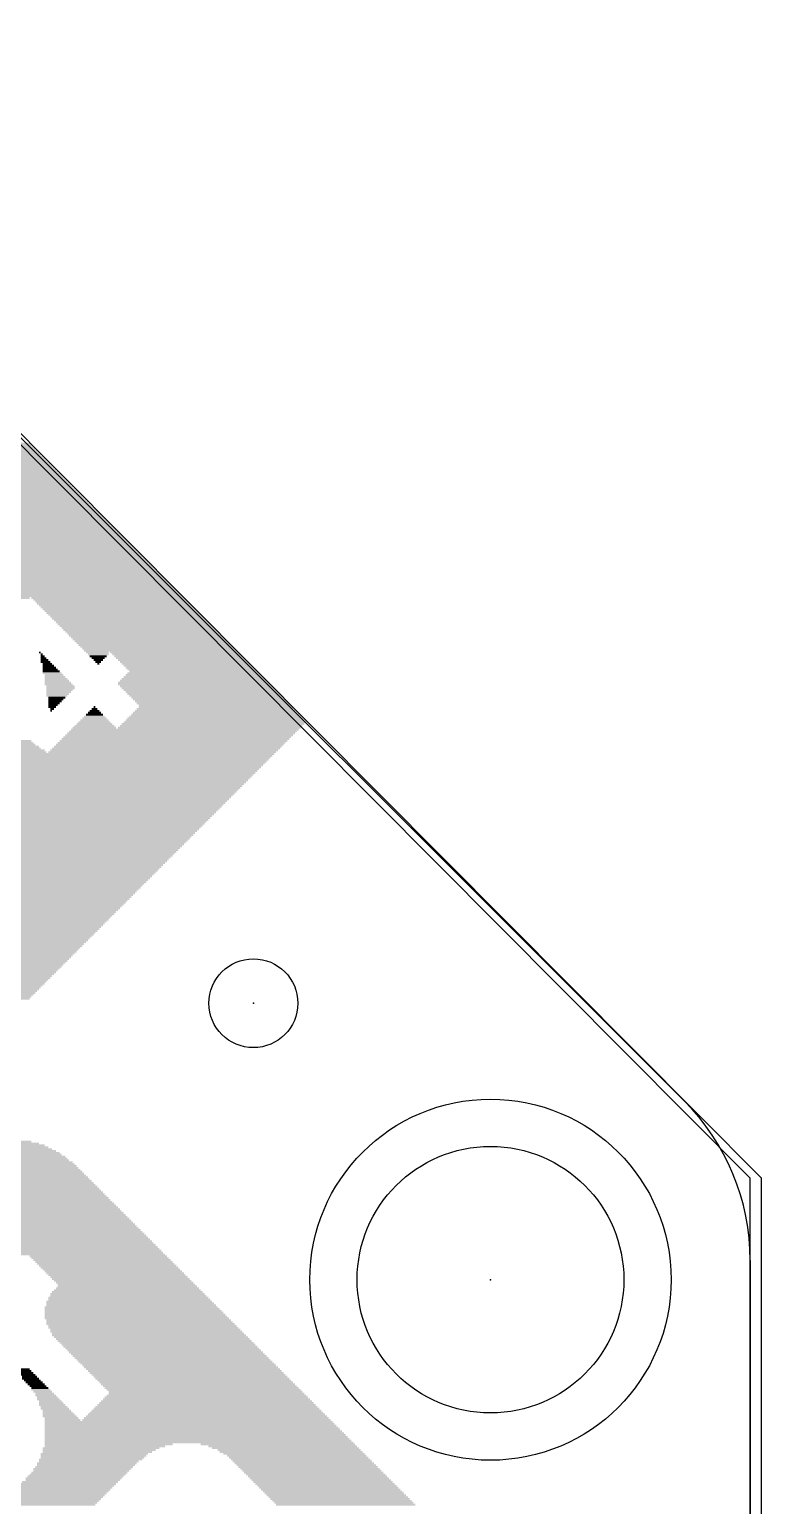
# Model space of a CAD drawing. Extents: x -40.8 to 40.8, y -42.1 to 43.9.
# Drawn here: x 32.53 to 40.77, y 13.59 to 30.2 of the extents above; entities that cross this region are included whole.
import ezdxf

# ---------------------------------------------------------------- set-up
doc = ezdxf.new("R2010")
doc.units = 0
for name, color, linetype in [('1', 22, 'CONTINUOUS'), ('16', 5, 'CONTINUOUS'), ('20', 4, 'CONTINUOUS'), ('200', 2, 'CONTINUOUS'), ('21', 2, 'CONTINUOUS'), ('23', 2, 'CONTINUOUS')]:
    doc.layers.add(name, color=color, linetype=linetype)

# ---------------------------------------------------------------- blocks, each defined once
blk = doc.blocks.new('PIE')
blk.add_circle((0, 0), 0.5)
blk = doc.blocks.new('RECT')
blk.add_solid([(-0.5, -0.5), (0.5, -0.5), (-0.5, 0.5), (0.5, 0.5)])

msp = doc.modelspace()

# ---------------------------------------------------------------- linework, layer by layer
at = {"layer": '1'}
for p, q in [((40.767, 17.272), (17.526, 40.64)), ((40.767, -17.526), (40.767, 17.272))]:
    msp.add_line(p, q, dxfattribs=at)
at = {"layer": '16'}
for p, q in [((40.64, 17.272), (17.399, 40.64)), ((40.64, -17.526), (40.64, 17.272))]:
    msp.add_line(p, q, dxfattribs=at)
at = {"layer": '20'}
for p, q in [((18.143, 39.8961), (39.8961, 18.143)), ((40.64, 16.3469), (40.64, -16.3469))]:
    msp.add_line(p, q, dxfattribs=at)
msp.add_circle((37.719, 16.129), 1.5, dxfattribs=at)
msp.add_arc((38.1, 16.3469), 2.54, 360, 45, dxfattribs=at)
at = {"layer": '21'}
msp.add_circle((37.719, 16.129), 2.032, dxfattribs=at)
at = {"layer": '23'}
for p in [(35.052, 19.2405), (37.719, 16.129)]:
    msp.add_point(p, dxfattribs=at)

# ---------------------------------------------------------------- block references
at = {"layer": '1'}
msp.add_blockref('PIE', (35.052, 19.2405), dxfattribs=at)
at = {"layer": '200', "yscale": 0.0212}
for p, xscale in [((31.7403, 25.5374), 1.5877), ((31.772, 25.5163), 1.5666), ((31.7826, 25.4951), 1.5877), ((31.8038, 25.4739), 1.5877), ((31.8249, 25.4527), 1.5878), ((31.8461, 25.4316), 1.5878), ((31.8673, 25.4104), 1.5877), ((31.8779, 25.3892), 1.6089), ((31.899, 25.3681), 1.609), ((31.9096, 25.3469), 1.6301), ((31.9413, 25.3046), 1.6513), ((31.9519, 25.2834), 1.6724), ((31.9308, 25.3257), 1.6301), ((31.9731, 25.2622), 1.6724), ((31.9837, 25.241), 1.6936), ((31.9943, 25.2199), 1.7148), ((32.0049, 25.1987), 1.7359), ((32.0261, 25.1564), 1.7783), ((32.0366, 25.1352), 1.7994), ((32.0472, 25.114), 1.8206), ((32.0578, 25.0929), 1.8418), ((32.0155, 25.1775), 1.7571), ((32.1213, 24.9235), 2.0535), ((32.1001, 24.987), 1.9688), ((32.1107, 24.9658), 1.99), ((32.1213, 24.9447), 2.0112), ((32.0789, 25.0505), 1.8841), ((32.1001, 25.0082), 1.9265), ((32.0684, 25.0717), 1.8629), ((32.0896, 25.0293), 1.9053), ((32.1531, 24.7541), 2.3287), ((32.1531, 24.7753), 2.2863), ((32.1531, 24.7965), 2.2441), ((32.1425, 24.8388), 2.1805), ((32.1531, 24.8176), 2.2017), ((32.1319, 24.8811), 2.117), ((32.1425, 24.86), 2.1381), ((32.1319, 24.9023), 2.0747), ((32.1425, 24.5848), 2.6886), ((32.1531, 24.6059), 2.6251), ((32.1531, 24.6271), 2.5827), ((32.153, 24.6483), 2.5404), ((32.1531, 24.6695), 2.4981), ((32.1531, 24.6906), 2.4557), ((32.1636, 24.7118), 2.3922), ((32.1531, 24.733), 2.3711), ((31.6767, 24.4366), 3.9164), ((31.6873, 24.4154), 3.9376), ((31.6768, 24.4578), 3.8741), ((32.0155, 24.4789), 3.1543), ((32.0789, 24.5001), 2.9849), ((32.1107, 24.5213), 2.8792), ((32.1213, 24.5424), 2.8156), ((32.1319, 24.5636), 2.7521), ((31.6979, 24.2461), 4.2552), ((31.6979, 24.2672), 4.2128), ((31.6979, 24.2884), 4.1705), ((31.6979, 24.3096), 4.1282), ((31.6979, 24.3307), 4.0858), ((31.6979, 24.3519), 4.0434), ((31.6873, 24.3942), 3.98), ((31.6979, 24.3731), 4.0012), ((31.6979, 24.0767), 4.5939), ((31.6979, 24.0979), 4.5516), ((31.6979, 24.119), 4.5092), ((31.6979, 24.1402), 4.4668), ((31.6979, 24.1614), 4.4246), ((31.6979, 24.1825), 4.3822), ((31.6979, 24.2037), 4.3398), ((31.6979, 24.2249), 4.2975), ((31.6979, 23.9285), 4.8902), ((31.6979, 23.9497), 4.848), ((31.6979, 23.9708), 4.8056), ((31.6979, 23.992), 4.7632), ((31.6979, 24.0132), 4.7209), ((31.6979, 24.0343), 4.6786), ((31.6979, 24.0555), 4.6362), ((30.8299, 23.8015), 3.4084), ((31.6979, 23.8227), 5.102), ((31.6979, 23.8438), 5.0596), ((31.6979, 23.865), 5.0173), ((31.6979, 23.8862), 4.975), ((31.6979, 23.9073), 4.9326), ((33.4126, 23.8015), 1.7147), ((33.4338, 23.7803), 1.7148), ((33.455, 23.7591), 1.7148), ((33.4762, 23.738), 1.7148), ((33.4974, 23.7168), 1.7147), ((33.5185, 23.6956), 1.7148), ((33.5397, 23.6745), 1.7148), ((33.5609, 23.6533), 1.7147), ((33.582, 23.6321), 1.7148), ((33.6032, 23.611), 1.7148), ((33.6243, 23.5898), 1.7147), ((33.6455, 23.5686), 1.7148), ((33.6667, 23.5474), 1.7148), ((33.6879, 23.5263), 1.7148), ((33.7091, 23.5051), 1.7147), ((33.7302, 23.4839), 1.7148), ((33.7514, 23.4628), 1.7148), ((33.7726, 23.4416), 1.7147), ((33.7937, 23.4204), 1.7148), ((33.8149, 23.3993), 1.7148), ((33.8361, 23.3781), 1.7147), ((33.8572, 23.3569), 1.7148), ((33.8784, 23.3357), 1.7148), ((33.8996, 23.3146), 1.7148), ((33.9207, 23.2934), 1.7147), ((33.9419, 23.2722), 1.7148), ((33.9631, 23.2511), 1.7148), ((32.6506, 23.1876), 0.0211), ((32.6928, 23.124), 0.0635), ((32.6717, 23.1664), 0.0212), ((32.6823, 23.1452), 0.0424), ((32.7035, 23.1029), 0.0847), ((32.7141, 23.0817), 0.1059), ((33.9843, 23.2299), 1.7147), ((34.0054, 23.2087), 1.7148), ((33.2962, 23.1876), 0.254), ((33.3068, 23.1664), 0.2328), ((33.3068, 23.1452), 0.1906), ((33.3068, 23.124), 0.1482), ((33.3068, 23.1029), 0.1058), ((33.3069, 23.0817), 0.0635), ((34.1642, 23.1876), 1.4396), ((34.1853, 23.1664), 1.4395), ((34.2066, 23.1452), 1.4395), ((34.2277, 23.124), 1.4396), ((34.2489, 23.1029), 1.4396), ((34.2701, 23.0817), 1.4395), ((32.7352, 23.0605), 0.1058), ((32.7458, 23.0394), 0.127), ((32.7564, 23.0182), 0.1482), ((32.767, 22.997), 0.1694), ((32.7776, 22.9759), 0.1905), ((32.7882, 22.9547), 0.2117), ((32.8094, 22.9335), 0.2117), ((33.3068, 23.0605), 0.0212), ((34.2912, 23.0605), 1.4396), ((34.3124, 23.0394), 1.4396), ((34.3336, 23.0182), 1.4395), ((34.3759, 22.9335), 1.5242), ((34.3547, 22.997), 1.4396), ((34.3758, 22.9547), 1.4819), ((34.3759, 22.9759), 1.4396), ((32.8516, 22.8488), 0.2963), ((32.8199, 22.9123), 0.2328), ((32.8305, 22.8912), 0.254), ((32.8411, 22.87), 0.2752), ((32.8623, 22.8277), 0.3175), ((32.8834, 22.8065), 0.3176), ((32.8834, 22.7853), 0.3176), ((32.8728, 22.7642), 0.2964), ((34.3759, 22.8488), 1.6936), ((34.3865, 22.8277), 1.7148), ((34.3759, 22.87), 1.6512), ((34.4077, 22.8065), 1.7147), ((34.3759, 22.8912), 1.609), ((34.4288, 22.7853), 1.7148), ((34.3759, 22.9123), 1.5666), ((34.45, 22.7642), 1.7148), ((32.8622, 22.743), 0.2752), ((32.8516, 22.7218), 0.2541), ((32.8411, 22.7006), 0.2329), ((32.7987, 22.5948), 0.1059), ((32.8411, 22.6795), 0.1905), ((32.8305, 22.6583), 0.1694), ((32.8199, 22.6371), 0.1482), ((32.8093, 22.616), 0.127), ((34.4712, 22.743), 1.7147), ((34.4923, 22.7218), 1.7148), ((34.5135, 22.7006), 1.7148), ((34.5347, 22.6795), 1.7148), ((34.5558, 22.6583), 1.7147), ((34.577, 22.6371), 1.7148), ((34.5982, 22.616), 1.7148), ((34.6194, 22.5948), 1.7147), ((32.7882, 22.5736), 0.0847), ((32.7776, 22.5313), 0.0211), ((32.7882, 22.5525), 0.0423), ((33.2645, 22.4254), 0.3175), ((33.2645, 22.4466), 0.2752), ((33.2645, 22.4678), 0.2329), ((33.2645, 22.4889), 0.1905), ((33.2645, 22.5101), 0.1482), ((33.2645, 22.5313), 0.1059), ((33.2645, 22.5525), 0.0635), ((33.2645, 22.5736), 0.0212), ((34.6194, 22.4254), 2.0111), ((34.6194, 22.4466), 1.9689), ((34.6194, 22.4678), 1.9265), ((34.6194, 22.4889), 1.8841), ((34.6194, 22.5101), 1.8417), ((34.6194, 22.5313), 1.7995), ((34.6194, 22.5525), 1.7571), ((34.63, 22.5736), 1.7359), ((34.2171, 22.2561), 2.5616), ((34.2383, 22.2772), 2.5616), ((34.2595, 22.2984), 2.5615), ((34.2806, 22.3196), 2.5616), ((33.2645, 22.3408), 0.4869), ((33.2645, 22.3619), 0.4446), ((33.2645, 22.3831), 0.4022), ((33.2645, 22.4043), 0.3599), ((34.5558, 22.3408), 2.0535), ((34.577, 22.3619), 2.0535), ((34.5982, 22.3831), 2.0535), ((34.6194, 22.4043), 2.0535), ((32.3648, 22.1926), 0.3811), ((32.3859, 22.1714), 0.381), ((32.3965, 22.1502), 0.4022), ((32.4283, 22.1291), 0.4234), ((32.4389, 22.1079), 0.4445), ((32.4601, 22.0867), 0.4869), ((34.0478, 22.0867), 2.5615), ((34.0689, 22.1079), 2.5616), ((34.0901, 22.1291), 2.5616), ((34.1113, 22.1502), 2.5616), ((34.1324, 22.1714), 2.5615), ((34.1536, 22.1926), 2.5616), ((34.1748, 22.2137), 2.5616), ((34.196, 22.2349), 2.5615), ((33.6667, 21.9174), 2.985), ((33.6879, 21.9385), 2.985), ((33.6985, 21.9597), 3.0061), ((32.4706, 22.0655), 0.508), ((33.7514, 22.0444), 3.0696), ((33.7408, 22.0232), 3.0484), ((33.7302, 22.002), 3.0273), ((33.7197, 21.9809), 3.0061), ((34.0266, 22.0655), 2.5616), ((33.5291, 21.7692), 2.9638), ((33.5503, 21.7903), 2.9638), ((33.5714, 21.8115), 2.9638), ((33.5926, 21.8327), 2.9638), ((33.6138, 21.8538), 2.9638), ((33.6349, 21.875), 2.9638), ((33.6561, 21.8962), 2.9638), ((33.3597, 21.5998), 2.9638), ((33.3809, 21.621), 2.9638), ((33.4021, 21.6421), 2.9638), ((33.4232, 21.6633), 2.9638), ((33.4444, 21.6845), 2.9638), ((33.4656, 21.7057), 2.9638), ((33.4868, 21.7268), 2.9638), ((33.5079, 21.748), 2.9638), ((33.1904, 21.4304), 2.9638), ((33.2115, 21.4516), 2.9638), ((33.2327, 21.4728), 2.9638), ((33.2539, 21.494), 2.9638), ((33.2751, 21.5151), 2.9638), ((33.2962, 21.5363), 2.9638), ((33.3174, 21.5575), 2.9638), ((33.3386, 21.5786), 2.9638), ((33.021, 21.2611), 2.9638), ((33.0422, 21.2823), 2.9638), ((33.0634, 21.3034), 2.9638), ((33.0845, 21.3246), 2.9638), ((33.1057, 21.3458), 2.9638), ((33.1269, 21.3669), 2.9638), ((33.148, 21.3881), 2.9638), ((33.1692, 21.4093), 2.9638), ((32.8517, 21.0917), 2.9638), ((32.8728, 21.1129), 2.9638), ((32.894, 21.1341), 2.9638), ((32.9152, 21.1552), 2.9638), ((32.9363, 21.1764), 2.9638), ((32.9575, 21.1976), 2.9638), ((32.9787, 21.2187), 2.9638), ((32.9998, 21.2399), 2.9638), ((32.6823, 20.9224), 2.9638), ((32.7035, 20.9435), 2.9638), ((32.7246, 20.9647), 2.9638), ((32.7458, 20.9859), 2.9638), ((32.767, 21.007), 2.9638), ((32.7881, 21.0282), 2.9638), ((32.8093, 21.0494), 2.9638), ((32.8305, 21.0706), 2.9638), ((32.5341, 20.7742), 2.9638), ((32.5553, 20.7953), 2.9638), ((32.5764, 20.8165), 2.9638), ((32.5976, 20.8377), 2.9638), ((32.6188, 20.8589), 2.9638), ((32.64, 20.88), 2.9638), ((32.6611, 20.9012), 2.9638), ((32.3647, 20.6048), 2.9638), ((32.3859, 20.626), 2.9638), ((32.4071, 20.6472), 2.9638), ((32.4283, 20.6683), 2.9638), ((32.4494, 20.6895), 2.9638), ((32.4706, 20.7107), 2.9638), ((32.4918, 20.7318), 2.9638), ((32.5129, 20.753), 2.9638), ((32.1954, 20.4355), 2.9638), ((32.2166, 20.4566), 2.9638), ((32.2377, 20.4778), 2.9638), ((32.2589, 20.499), 2.9638), ((32.2801, 20.5201), 2.9638), ((32.3012, 20.5413), 2.9638), ((32.3224, 20.5625), 2.9638), ((32.3436, 20.5836), 2.9638), ((32.026, 20.2661), 2.9638), ((32.0472, 20.2873), 2.9638), ((32.0684, 20.3084), 2.9638), ((32.0895, 20.3296), 2.9638), ((32.1107, 20.3508), 2.9638), ((32.1319, 20.3719), 2.9638), ((32.153, 20.3931), 2.9638), ((32.1742, 20.4143), 2.9638), ((31.8567, 20.0967), 2.9638), ((31.8778, 20.1179), 2.9638), ((31.899, 20.1391), 2.9638), ((31.9202, 20.1602), 2.9638), ((31.9413, 20.1814), 2.9638), ((31.9625, 20.2026), 2.9638), ((31.9837, 20.2238), 2.9638), ((32.0049, 20.2449), 2.9638), ((31.6873, 19.9274), 2.9638), ((31.7085, 19.9485), 2.9638), ((31.7296, 19.9697), 2.9638), ((31.7508, 19.9909), 2.9638), ((31.772, 20.0121), 2.9638), ((31.7932, 20.0332), 2.9638), ((31.8143, 20.0544), 2.9638), ((31.8355, 20.0756), 2.9638), ((31.5179, 19.758), 2.9638), ((31.5391, 19.7792), 2.9638), ((31.5603, 19.8004), 2.9638), ((31.5815, 19.8215), 2.9638), ((31.6026, 19.8427), 2.9638), ((31.6238, 19.8639), 2.9638), ((31.645, 19.885), 2.9638), ((31.6661, 19.9062), 2.9638), ((31.3698, 19.6098), 2.9638), ((31.3909, 19.631), 2.9638), ((31.4121, 19.6522), 2.9638), ((31.4333, 19.6733), 2.9638), ((31.4544, 19.6945), 2.9638), ((31.4756, 19.7157), 2.9638), ((31.4968, 19.7368), 2.9638), ((31.2004, 19.4405), 2.9638), ((31.2216, 19.4616), 2.9638), ((31.2427, 19.4828), 2.9638), ((31.2639, 19.504), 2.9638), ((31.2851, 19.5251), 2.9638), ((31.3062, 19.5463), 2.9638), ((31.3274, 19.5675), 2.9638), ((31.3486, 19.5887), 2.9638), ((31.0522, 19.2923), 2.9638), ((31.0734, 19.3134), 2.9638), ((31.0945, 19.3346), 2.9638), ((31.1157, 19.3558), 2.9638), ((31.1369, 19.377), 2.9638), ((31.1581, 19.3981), 2.9638), ((31.1792, 19.4193), 2.9638), ((32.333, 17.5987), 0.9103), ((32.333, 17.6198), 0.8256), ((32.3436, 17.641), 0.7198), ((32.3436, 17.6622), 0.5928), ((32.3436, 17.6834), 0.4234), ((32.3436, 17.4505), 1.3549), ((32.333, 17.4717), 1.2914), ((32.333, 17.4928), 1.249), ((32.333, 17.514), 1.2067), ((32.333, 17.5352), 1.122), ((32.333, 17.5563), 1.0796), ((32.333, 17.5775), 0.995), ((32.3436, 17.2811), 1.6936), ((32.3436, 17.3023), 1.6513), ((32.3436, 17.3235), 1.6089), ((32.3436, 17.3446), 1.5666), ((32.3436, 17.3658), 1.5242), ((32.3436, 17.387), 1.4819), ((32.3436, 17.4081), 1.4396), ((32.3436, 17.4293), 1.3972), ((32.3436, 17.1118), 2.0323), ((32.3436, 17.1329), 1.99), ((32.3436, 17.1541), 1.9476), ((32.3436, 17.1753), 1.9053), ((32.3436, 17.1964), 1.863), ((32.3436, 17.2176), 1.8206), ((32.3436, 17.2388), 1.7783), ((32.3436, 17.26), 1.7359), ((32.3436, 16.9424), 2.371), ((32.3436, 16.9636), 2.3287), ((32.3436, 16.9847), 2.2864), ((32.3436, 17.0059), 2.244), ((32.3436, 17.0271), 2.2017), ((32.3436, 17.0483), 2.1593), ((32.3436, 17.0694), 2.117), ((32.3436, 17.0906), 2.0747), ((32.3436, 16.773), 2.7098), ((32.3436, 16.7942), 2.6674), ((32.3436, 16.8154), 2.6251), ((32.3436, 16.8366), 2.5827), ((32.3436, 16.8577), 2.5404), ((32.3436, 16.8789), 2.4981), ((32.3436, 16.9001), 2.4557), ((32.3436, 16.9212), 2.4134), ((32.3436, 16.6037), 3.0485), ((32.3436, 16.6249), 3.0061), ((32.3436, 16.646), 2.9638), ((32.3436, 16.6672), 2.9215), ((32.3436, 16.6884), 2.8791), ((32.3436, 16.7095), 2.8368), ((32.3436, 16.7307), 2.7944), ((32.3436, 16.7519), 2.7521), ((32.3436, 16.4343), 3.3872), ((32.3436, 16.4555), 3.3449), ((32.3436, 16.4767), 3.3025), ((32.3436, 16.4978), 3.2602), ((32.3436, 16.519), 3.2178), ((32.3436, 16.5402), 3.1755), ((32.3436, 16.5613), 3.1332), ((32.3436, 16.5825), 3.0908), ((32.3436, 16.4132), 3.4295), ((33.3068, 16.392), 1.5454), ((33.328, 16.3708), 1.5454), ((33.3492, 16.3496), 1.5455), ((33.3703, 16.3285), 1.5454), ((33.3915, 16.3073), 1.5454), ((33.4127, 16.2861), 1.5454), ((33.4338, 16.265), 1.5454), ((33.455, 16.2438), 1.5454), ((33.4762, 16.2226), 1.5454), ((33.4973, 16.2015), 1.5454), ((33.5185, 16.1803), 1.5454), ((33.5397, 16.1591), 1.5454), ((33.5609, 16.1379), 1.5455), ((33.582, 16.1168), 1.5454), ((33.635, 15.9686), 1.7359), ((33.6456, 15.9474), 1.7571), ((33.6349, 15.9898), 1.6936), ((33.635, 16.0109), 1.6513), ((33.6032, 16.0956), 1.5454), ((33.635, 16.0321), 1.6089), ((33.6244, 16.0744), 1.5454), ((33.635, 16.0533), 1.5665), ((33.6773, 15.8204), 1.9476), ((33.6879, 15.7992), 1.9688), ((33.6985, 15.7781), 1.9899), ((33.6561, 15.8839), 1.863), ((33.6667, 15.8627), 1.8842), ((33.6773, 15.8416), 1.9053), ((33.6561, 15.9051), 1.8206), ((33.6456, 15.9262), 1.7995), ((33.7091, 15.7569), 2.0111), ((33.7197, 15.7357), 2.0323), ((33.7302, 15.7145), 2.0535), ((33.7408, 15.6934), 2.0746), ((33.7619, 15.6722), 2.0747), ((33.7726, 15.651), 2.0959), ((33.7831, 15.6299), 2.117), ((33.8043, 15.6087), 2.117), ((33.8149, 15.5875), 2.1382), ((33.8467, 15.5452), 2.1593), ((33.8361, 15.5664), 2.1381), ((33.8678, 15.524), 2.1594), ((33.8784, 15.5028), 2.1806), ((33.8996, 15.4817), 2.1805), ((33.9207, 15.4605), 2.1805), ((33.9419, 15.4393), 2.1805), ((33.9631, 15.4182), 2.1805), ((33.9843, 15.397), 2.1805), ((34.0055, 15.3758), 2.1805), ((34.0266, 15.3547), 2.1805), ((34.0478, 15.3335), 2.1805), ((34.069, 15.3123), 2.1805), ((34.0901, 15.2911), 2.1806), ((32.4389, 15.1218), 0.1905), ((34.1112, 15.27), 2.1805), ((34.1324, 15.2488), 2.1805), ((34.1536, 15.2276), 2.1805), ((34.1748, 15.2065), 2.1805), ((34.196, 15.1853), 2.1805), ((34.2172, 15.1641), 2.1805), ((34.2383, 15.143), 2.1805), ((34.2595, 15.1218), 2.1805), ((32.46, 15.1006), 0.1906), ((32.4918, 15.0794), 0.1693), ((32.513, 15.0583), 0.1693), ((32.5341, 15.0371), 0.1694), ((32.5447, 15.0159), 0.1906), ((32.5659, 14.9948), 0.1905), ((32.5871, 14.9736), 0.1905), ((32.6082, 14.9524), 0.1906), ((34.2807, 15.1006), 2.1805), ((34.3018, 15.0794), 2.1806), ((34.3229, 15.0583), 2.1805), ((34.3441, 15.0371), 2.1805), ((34.3653, 15.0159), 2.1805), ((34.3865, 14.9948), 2.1805), ((34.4077, 14.9736), 2.1805), ((34.4289, 14.9524), 2.1805), ((32.6294, 14.9313), 0.1905), ((32.6506, 14.9101), 0.1905), ((32.6611, 14.8889), 0.2117), ((32.6823, 14.8677), 0.2117), ((32.7035, 14.8466), 0.2117), ((32.7141, 14.8254), 0.2329), ((32.7458, 14.7831), 0.254), ((32.7353, 14.8042), 0.2329), ((34.5241, 14.7831), 2.3287), ((34.45, 14.9313), 2.1805), ((34.5241, 14.8042), 2.2864), ((34.4712, 14.9101), 2.1805), ((34.5241, 14.8254), 2.244), ((34.4924, 14.8889), 2.1805), ((34.5135, 14.8677), 2.1806), ((34.5241, 14.8466), 2.2017), ((32.767, 14.7619), 0.254), ((32.7776, 14.7407), 0.2752), ((32.7882, 14.7196), 0.2963), ((32.8093, 14.6984), 0.2964), ((32.8199, 14.6772), 0.3176), ((32.8516, 14.6349), 0.3387), ((32.8411, 14.656), 0.3175), ((32.8623, 14.6137), 0.3599), ((34.5241, 14.6137), 2.6674), ((34.5241, 14.6349), 2.6251), ((34.5241, 14.656), 2.5828), ((34.5241, 14.6772), 2.5404), ((34.5241, 14.6984), 2.498), ((34.5241, 14.7196), 2.4557), ((34.5241, 14.7407), 2.4134), ((34.5241, 14.7619), 2.371), ((32.8728, 14.5925), 0.3811), ((34.3441, 14.4867), 3.2813), ((34.3653, 14.4443), 3.3237), ((32.894, 14.5714), 0.381), ((32.9046, 14.5502), 0.4022), ((34.323, 14.529), 3.239), ((34.3336, 14.5079), 3.2601), ((34.3548, 14.4655), 3.3025), ((34.5241, 14.5502), 2.7944), ((34.5241, 14.5714), 2.7521), ((34.5241, 14.5925), 2.7098), ((34.3759, 14.4232), 3.3448), ((34.3865, 14.402), 3.366), ((34.3971, 14.3808), 3.3872), ((34.4077, 14.3597), 3.4083), ((34.4183, 14.3385), 3.4295), ((34.4289, 14.3173), 3.4507), ((34.4394, 14.2962), 3.4718), ((33.4233, 14.275), 1.4395), ((35.3285, 14.275), 1.7359), ((33.2538, 14.148), 1.1855), ((33.2645, 14.1691), 1.2067), ((33.2433, 14.1268), 1.1644), ((33.3386, 14.2326), 1.3125), ((33.3174, 14.2115), 1.2702), ((33.2963, 14.1903), 1.2279), ((33.3809, 14.2538), 1.3548), ((35.3815, 14.2538), 1.6724), ((35.4133, 14.2326), 1.6513), ((35.4556, 14.2115), 1.6089), ((35.4768, 14.1903), 1.6089), ((35.5085, 14.1691), 1.5878), ((35.5403, 14.148), 1.5665), ((35.5614, 14.1268), 1.5666), ((33.0951, 13.9574), 1.0796), ((33.1269, 13.9998), 1.1009), ((33.1163, 13.9786), 1.0797), ((33.1481, 14.0209), 1.1009), ((33.1798, 14.0633), 1.122), ((33.1692, 14.0421), 1.1008), ((33.2221, 14.1056), 1.1643), ((33.201, 14.0845), 1.122), ((35.5826, 14.1056), 1.5666), ((35.6038, 14.0845), 1.5665), ((35.6249, 14.0633), 1.5666), ((35.6461, 14.0421), 1.5666), ((35.6673, 14.0209), 1.5666), ((35.6884, 13.9998), 1.5666), ((35.7096, 13.9786), 1.5666), ((35.7308, 13.9574), 1.5666), ((32.9258, 13.7881), 1.0797), ((32.947, 13.8092), 1.0797), ((32.9681, 13.8304), 1.0796), ((32.9892, 13.8516), 1.0797), ((33.0316, 13.8939), 1.0796), ((33.0211, 13.8728), 1.0585), ((33.0528, 13.9151), 1.0797), ((33.074, 13.9363), 1.0797), ((35.752, 13.9363), 1.5665), ((35.7731, 13.9151), 1.5666), ((35.7943, 13.8939), 1.5666), ((35.8154, 13.8728), 1.5665), ((35.8366, 13.8516), 1.5666), ((35.8578, 13.8304), 1.5666), ((35.879, 13.8092), 1.5666), ((35.9001, 13.7881), 1.5666), ((32.1848, 13.6399), 2.2652), ((32.1848, 13.6187), 2.2228), ((32.7247, 13.6611), 1.2279), ((32.767, 13.6822), 1.1855), ((32.8093, 13.7034), 1.1432), ((32.8411, 13.7246), 1.122), ((32.8728, 13.7457), 1.1008), ((32.894, 13.7669), 1.1008), ((35.9213, 13.7669), 1.5666), ((35.9425, 13.7457), 1.5666), ((35.9637, 13.7246), 1.5665), ((35.9848, 13.7034), 1.5666), ((36.006, 13.6822), 1.5666), ((36.0271, 13.6611), 1.5665), ((36.0483, 13.6399), 1.5666), ((36.0695, 13.6187), 1.5666), ((32.1848, 13.5975), 2.1806), ((36.0907, 13.5975), 1.5666)]:
    msp.add_blockref('RECT', p, dxfattribs=dict(at, xscale=xscale))

doc.saveas('drawing.dxf')
